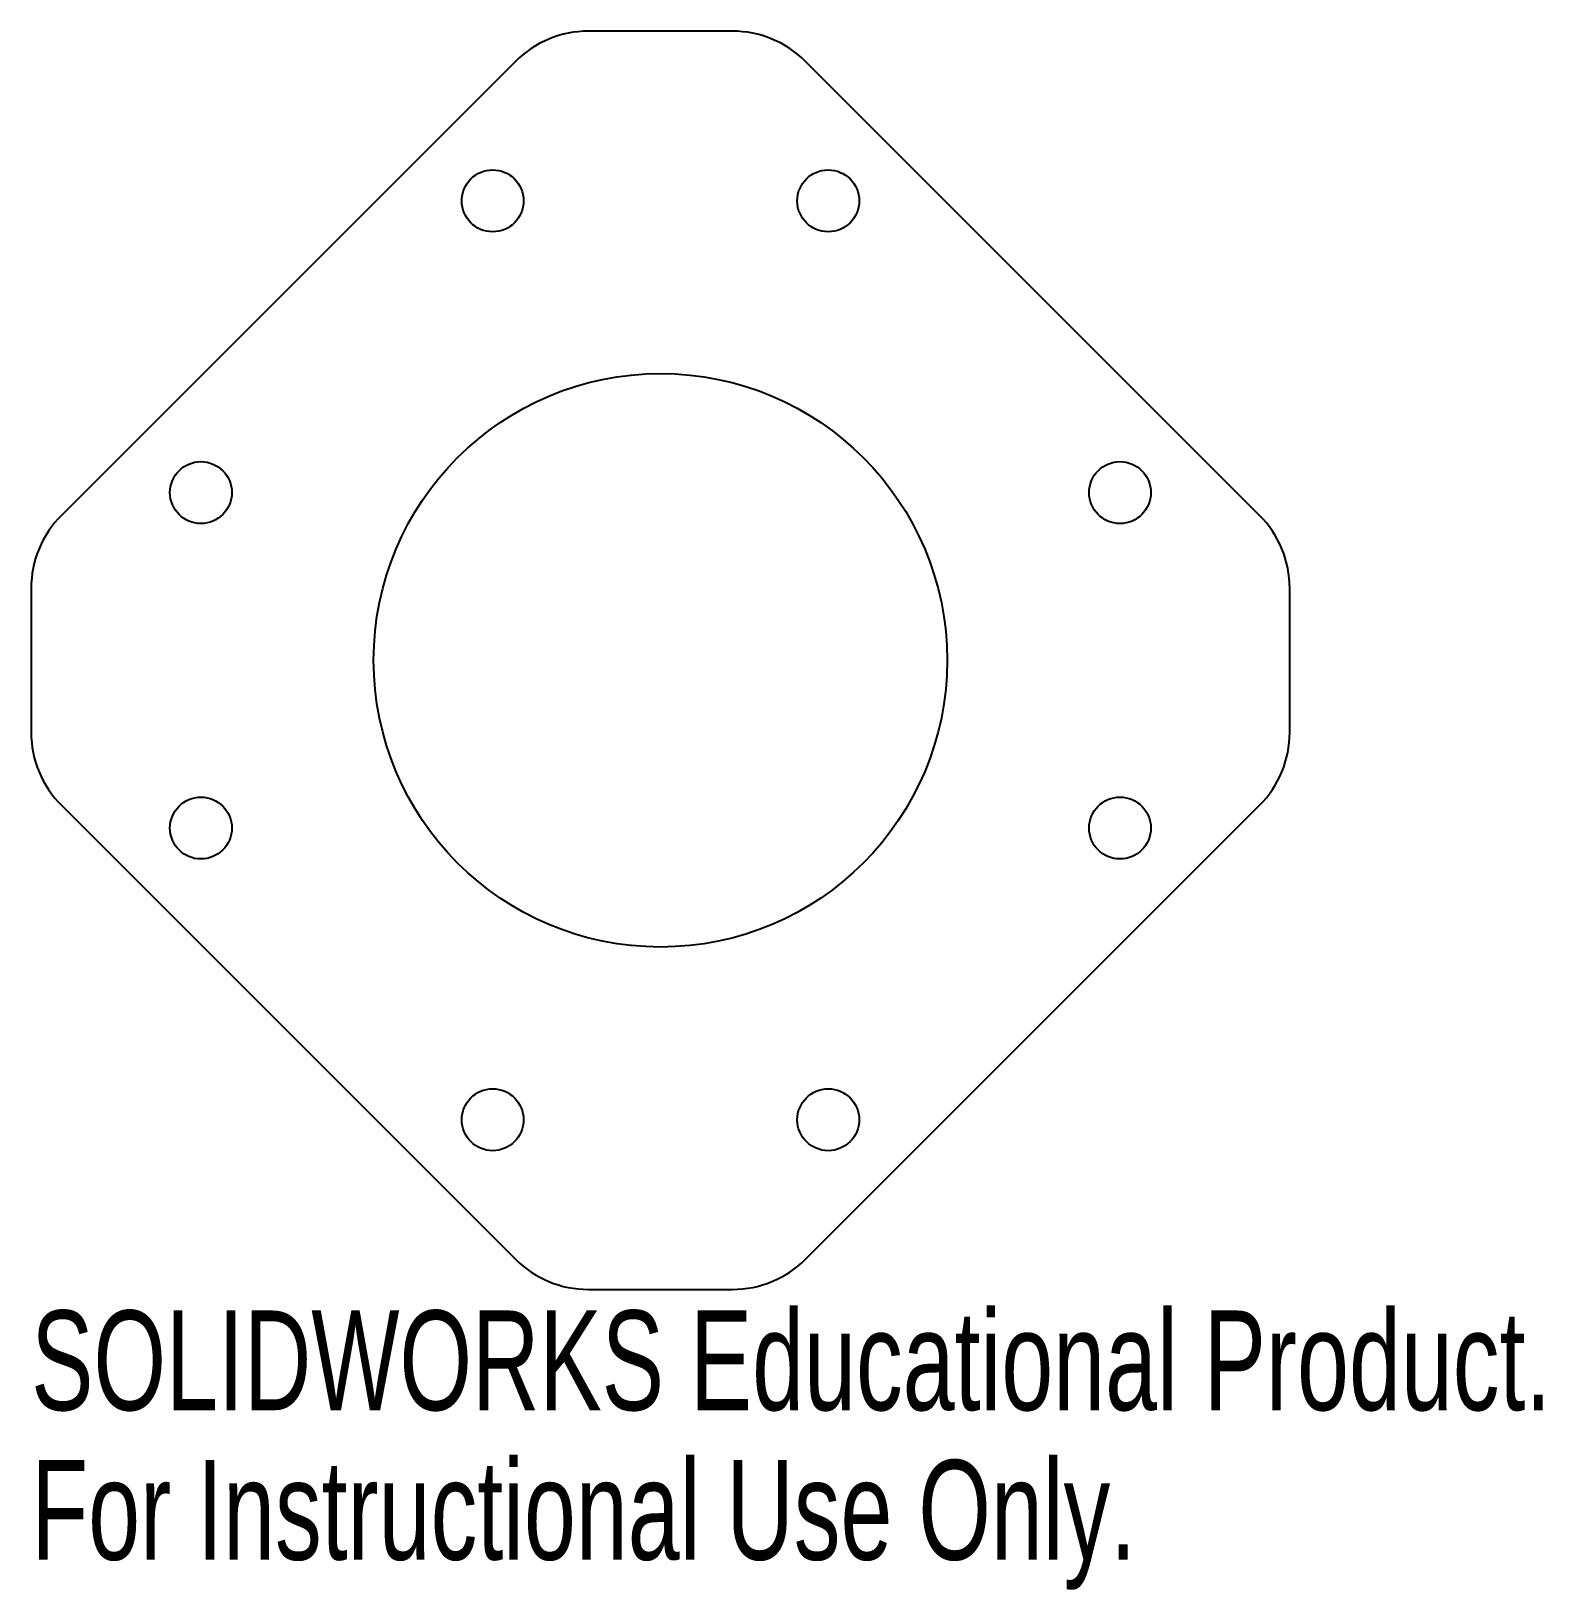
# Model space of a CAD drawing. Header units: millimetres. Extents: x -30.5 to 42.8, y -45.1 to 30.5.
import ezdxf

# ---------------------------------------------------------------- set-up
doc = ezdxf.new("R2010")
doc.units = ezdxf.units.MM
doc.styles.add('SLDTEXTSTYLE0', font='TXT', dxfattribs={"width": 0.7})

msp = doc.modelspace()

# ---------------------------------------------------------------- linework, layer by layer
at = {"color": 7, "linetype": 'Continuous', "lineweight": 25}
for p, q in [((3.491, 30.5), (-3.491, 30.5)), ((-7.027, 29.036), (-29.036, 7.027)), ((29.036, 7.027), (7.027, 29.036)), ((-30.5, 3.491), (-30.5, -3.491)), ((30.5, -3.491), (30.5, 3.491)), ((-29.036, -7.027), (-7.027, -29.036)), ((7.027, -29.036), (29.036, -7.027)), ((-3.491, -30.5), (3.491, -30.5))]:
    msp.add_line(p, q, dxfattribs=at)
for centre, radius in [((-8.132, 22.274), 1.5), ((8.132, 22.274), 1.5), ((0, 0), 13.9), ((-22.274, 8.132), 1.5), ((22.274, 8.132), 1.5), ((-22.274, -8.132), 1.5), ((22.274, -8.132), 1.5), ((-8.132, -22.274), 1.5), ((8.132, -22.274), 1.5)]:
    msp.add_circle(centre, radius, dxfattribs=at)
for centre, start, end in [((-3.491, 25.5), 90, 135), ((3.491, 25.5), 45, 90), ((-25.5, 3.491), 135, 180), ((25.5, 3.491), 0, 45), ((-25.5, -3.491), 180, 225), ((25.5, -3.491), 315, 0), ((-3.491, -25.5), 225, 270), ((3.491, -25.5), 270, 315)]:
    msp.add_arc(centre, 5, start, end, dxfattribs=at)

# ---------------------------------------------------------------- texts
at = {"color": 7, "linetype": 'Continuous', "char_height": 4.83362, "attachment_point": 1, "style": 'SLDTEXTSTYLE0'}
for s, insert in [('SOLIDWORKS Educational Product.', (-30.5, -31.52)), ('For Instructional Use Only.', (-30.5, -38.77))]:
    msp.add_mtext(s, dxfattribs=dict(at, insert=insert))

doc.saveas('drawing.dxf')
